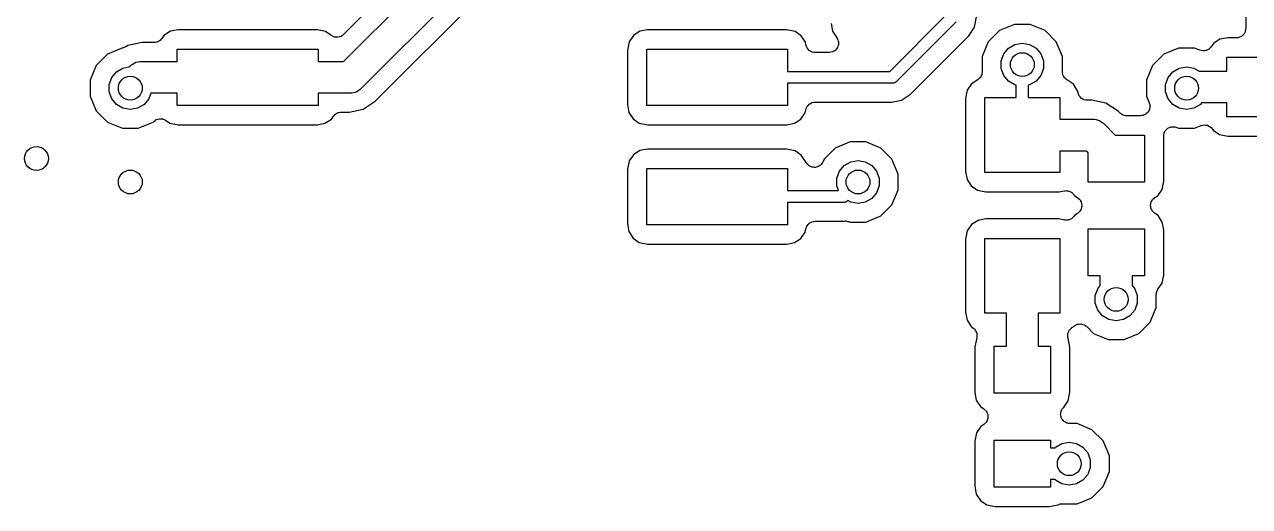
# Model space of a CAD drawing. Extents: x 85 to 210, y -138 to -65.
# Drawn here: x 103.37 to 116.42, y -115.96 to -110.82 of the extents above; entities that cross this region are included whole.
import ezdxf

# ---------------------------------------------------------------- set-up
doc = ezdxf.new("R2010")
doc.units = 0
doc.header["$MEASUREMENT"] = 0
doc.layers.add('BLACK', color=7, linetype='CONTINUOUS')

msp = doc.modelspace()

# ---------------------------------------------------------------- linework, layer by layer
at = {"layer": 'Black'}
for p, q in [((107.841, -109.86), (106.772, -110.93)), ((106.77, -111.215), (107.99, -109.995)), ((108.18, -110.285), (106.96, -111.505)), ((116.38, -110.306), (116.38, -110.865)), ((107.109, -111.64), (108.234, -110.514)), ((112.589, -111.322), (113.186, -110.724)), ((113.492, -110.85), (113.513, -110.74)), ((104.927, -110.895), (104.858, -110.939)), ((105.009, -110.879), (104.927, -110.895)), ((106.49, -110.879), (105.009, -110.879)), ((106.579, -110.897), (106.49, -110.879)), ((109.927, -110.895), (109.858, -110.939)), ((110.009, -110.879), (109.927, -110.895)), ((111.49, -110.879), (110.009, -110.879)), ((111.579, -110.897), (111.49, -110.879)), ((111.965, -110.812), (111.98, -110.895)), ((111.98, -110.895), (112.027, -110.967)), ((113.295, -110.795), (112.66, -111.43)), ((113.429, -110.943), (113.492, -110.85)), ((113.758, -110.888), (113.638, -111.008)), ((113.915, -110.823), (113.758, -110.888)), ((114.085, -110.823), (113.915, -110.823)), ((114.242, -110.888), (114.085, -110.823)), ((114.362, -111.008), (114.242, -110.888)), ((116.375, -110.89), (116.374, -110.899)), ((116.378, -110.882), (116.375, -110.89)), ((116.38, -110.865), (116.378, -110.873)), ((116.378, -110.873), (116.378, -110.882)), ((104.625, -111.015), (104.474, -111.045)), ((104.753, -111.015), (104.625, -111.015)), ((104.766, -111.013), (104.753, -111.015)), ((104.78, -111.011), (104.766, -111.013)), ((104.784, -111.01), (104.78, -111.011)), ((104.787, -111.009), (104.784, -111.01)), ((104.799, -111.002), (104.787, -111.009)), ((104.811, -110.996), (104.799, -111.002)), ((104.814, -110.994), (104.811, -110.996)), ((104.817, -110.992), (104.814, -110.994)), ((104.826, -110.981), (104.817, -110.992)), ((104.836, -110.971), (104.826, -110.981)), ((104.858, -110.939), (104.836, -110.971)), ((106.645, -110.942), (106.579, -110.897)), ((106.66, -110.949), (106.645, -110.942)), ((106.675, -110.956), (106.66, -110.949)), ((106.676, -110.956), (106.675, -110.956)), ((106.693, -110.957), (106.676, -110.956)), ((106.676, -110.956), (106.676, -110.956)), ((106.71, -110.959), (106.693, -110.957)), ((106.711, -110.959), (106.71, -110.959)), ((106.71, -110.959), (106.71, -110.959)), ((106.727, -110.954), (106.711, -110.959)), ((106.743, -110.95), (106.727, -110.954)), ((106.744, -110.95), (106.743, -110.95)), ((106.758, -110.94), (106.744, -110.949)), ((106.744, -110.949), (106.744, -110.95)), ((106.772, -110.93), (106.758, -110.94)), ((109.812, -111.006), (109.794, -111.095)), ((109.858, -110.939), (109.812, -111.006)), ((111.646, -110.943), (111.579, -110.897)), ((111.69, -111.012), (111.646, -110.943)), ((111.696, -111.04), (111.69, -111.012)), ((112.027, -110.967), (112.028, -110.97)), ((112.028, -110.97), (112.029, -110.971)), ((112.029, -110.971), (112.034, -110.986)), ((112.034, -110.986), (112.04, -110.999)), ((112.04, -110.999), (112.04, -111.002)), ((112.04, -111.002), (112.041, -111.004)), ((112.041, -111.004), (112.041, -111.019)), ((112.041, -111.019), (112.042, -111.034)), ((112.808, -111.564), (113.429, -110.943)), ((113.638, -111.008), (113.573, -111.165)), ((113.922, -111.036), (114, -111.022)), ((114, -111.022), (114.078, -111.036)), ((114.427, -111.165), (114.362, -111.008)), ((116.036, -111.024), (116.012, -111.06)), ((116.105, -110.98), (116.036, -111.024)), ((116.188, -110.965), (116.105, -110.98)), ((116.28, -110.965), (116.188, -110.965)), ((116.289, -110.963), (116.28, -110.965)), ((116.297, -110.963), (116.289, -110.963)), ((116.306, -110.96), (116.297, -110.963)), ((116.314, -110.959), (116.306, -110.96)), ((116.322, -110.954), (116.314, -110.959)), ((116.33, -110.951), (116.322, -110.954)), ((116.337, -110.946), (116.33, -110.951)), ((116.344, -110.941), (116.337, -110.946)), ((116.35, -110.935), (116.344, -110.941)), ((116.357, -110.929), (116.35, -110.935)), ((116.361, -110.921), (116.357, -110.929)), ((116.367, -110.915), (116.361, -110.921)), ((116.37, -110.906), (116.367, -110.915)), ((116.374, -110.899), (116.37, -110.906)), ((104.258, -111.138), (104.138, -111.258)), ((104.422, -111.07), (104.258, -111.138)), ((104.426, -111.07), (104.422, -111.07)), ((104.431, -111.068), (104.426, -111.07)), ((104.436, -111.067), (104.431, -111.068)), ((104.447, -111.061), (104.436, -111.067)), ((104.458, -111.056), (104.447, -111.061)), ((104.474, -111.045), (104.458, -111.056)), ((105, -111.215), (105, -111.085)), ((105, -111.085), (106.5, -111.085)), ((106.5, -111.085), (106.5, -111.215)), ((109.794, -111.095), (109.794, -111.676)), ((110, -111.685), (110, -111.085)), ((110, -111.085), (111.5, -111.085)), ((111.5, -111.085), (111.5, -111.322)), ((111.702, -111.056), (111.696, -111.04)), ((111.707, -111.072), (111.702, -111.056)), ((111.708, -111.072), (111.707, -111.072)), ((111.719, -111.085), (111.708, -111.072)), ((111.708, -111.072), (111.708, -111.072)), ((111.73, -111.098), (111.719, -111.085)), ((111.731, -111.099), (111.73, -111.098)), ((111.73, -111.098), (111.73, -111.098)), ((111.745, -111.107), (111.731, -111.099)), ((111.76, -111.115), (111.745, -111.107)), ((111.76, -111.116), (111.76, -111.115)), ((111.761, -111.116), (111.76, -111.116)), ((111.777, -111.119), (111.761, -111.116)), ((111.794, -111.121), (111.777, -111.119)), ((111.943, -111.121), (111.794, -111.121)), ((111.945, -111.121), (111.943, -111.121)), ((111.948, -111.121), (111.945, -111.121)), ((111.962, -111.118), (111.948, -111.121)), ((111.977, -111.115), (111.962, -111.118)), ((111.979, -111.114), (111.977, -111.115)), ((111.981, -111.114), (111.979, -111.114)), ((111.994, -111.106), (111.981, -111.114)), ((112.007, -111.098), (111.994, -111.106)), ((112.009, -111.096), (112.007, -111.098)), ((112.011, -111.095), (112.009, -111.096)), ((112.02, -111.083), (112.011, -111.095)), ((112.029, -111.072), (112.02, -111.083)), ((112.03, -111.069), (112.029, -111.072)), ((112.032, -111.067), (112.03, -111.069)), ((112.036, -111.053), (112.032, -111.067)), ((112.041, -111.039), (112.036, -111.053)), ((112.042, -111.034), (112.041, -111.036)), ((112.041, -111.036), (112.041, -111.039)), ((113.776, -111.21), (113.803, -111.136)), ((113.803, -111.136), (113.854, -111.075)), ((113.854, -111.075), (113.922, -111.036)), ((114.078, -111.036), (114.146, -111.075)), ((114.146, -111.075), (114.197, -111.136)), ((114.197, -111.136), (114.224, -111.21)), ((115.508, -111.138), (115.388, -111.258)), ((115.665, -111.073), (115.508, -111.138)), ((115.835, -111.073), (115.665, -111.073)), ((115.891, -111.096), (115.835, -111.073)), ((115.906, -111.1), (115.891, -111.096)), ((115.922, -111.104), (115.906, -111.1)), ((115.923, -111.103), (115.922, -111.104)), ((115.925, -111.104), (115.923, -111.103)), ((115.941, -111.102), (115.925, -111.104)), ((115.956, -111.1), (115.941, -111.102)), ((115.958, -111.099), (115.956, -111.1)), ((115.959, -111.099), (115.958, -111.099)), ((115.973, -111.092), (115.959, -111.099)), ((115.988, -111.085), (115.973, -111.092)), ((115.989, -111.084), (115.988, -111.085)), ((115.99, -111.083), (115.989, -111.084)), ((116.001, -111.072), (115.99, -111.083)), ((116.012, -111.06), (116.001, -111.072)), ((104.138, -111.258), (104.073, -111.415)), ((104.354, -111.325), (104.422, -111.286)), ((104.422, -111.286), (104.485, -111.275)), ((104.485, -111.275), (104.495, -111.265)), ((104.495, -111.265), (104.501, -111.261)), ((104.501, -111.261), (104.506, -111.255)), ((104.506, -111.255), (104.525, -111.244)), ((104.525, -111.244), (104.543, -111.231)), ((104.543, -111.231), (104.55, -111.229)), ((104.55, -111.229), (104.557, -111.225)), ((104.557, -111.225), (104.579, -111.221)), ((104.579, -111.221), (104.6, -111.216)), ((104.6, -111.216), (104.608, -111.216)), ((104.608, -111.216), (104.615, -111.215)), ((104.615, -111.215), (105, -111.215)), ((106.5, -111.215), (106.77, -111.215)), ((113.573, -111.165), (113.573, -111.327)), ((113.776, -111.29), (113.776, -111.21)), ((114.224, -111.21), (114.224, -111.29)), ((114.427, -111.326), (114.427, -111.165)), ((115.388, -111.258), (115.323, -111.415)), ((115.604, -111.325), (115.672, -111.286)), ((115.672, -111.286), (115.75, -111.272)), ((115.75, -111.272), (115.828, -111.286)), ((115.828, -111.286), (115.884, -111.318)), ((116.178, -111.318), (116.178, -111.17)), ((116.178, -111.17), (116.58, -111.17)), ((104.073, -111.415), (104.073, -111.585)), ((104.276, -111.46), (104.303, -111.386)), ((104.303, -111.386), (104.354, -111.325)), ((111.5, -111.322), (112.589, -111.322)), ((113.527, -111.411), (113.459, -111.455)), ((113.538, -111.401), (113.527, -111.411)), ((113.549, -111.392), (113.538, -111.401)), ((113.551, -111.389), (113.549, -111.392)), ((113.553, -111.388), (113.551, -111.389)), ((113.559, -111.374), (113.553, -111.388)), ((113.567, -111.362), (113.559, -111.374)), ((113.568, -111.357), (113.567, -111.359)), ((113.567, -111.359), (113.567, -111.362)), ((113.57, -111.342), (113.568, -111.357)), ((113.573, -111.327), (113.57, -111.342)), ((113.803, -111.364), (113.776, -111.29)), ((113.854, -111.425), (113.803, -111.364)), ((114.197, -111.364), (114.146, -111.425)), ((114.224, -111.29), (114.197, -111.364)), ((114.429, -111.339), (114.427, -111.326)), ((114.431, -111.353), (114.429, -111.339)), ((114.432, -111.356), (114.431, -111.353)), ((114.433, -111.36), (114.432, -111.356)), ((114.44, -111.372), (114.433, -111.36)), ((114.446, -111.384), (114.44, -111.372)), ((114.448, -111.387), (114.446, -111.384)), ((114.45, -111.39), (114.448, -111.387)), ((114.461, -111.399), (114.45, -111.39)), ((114.471, -111.408), (114.461, -111.399)), ((114.545, -111.459), (114.471, -111.408)), ((115.323, -111.415), (115.323, -111.585)), ((115.526, -111.46), (115.553, -111.386)), ((115.553, -111.386), (115.604, -111.325)), ((115.884, -111.318), (116.178, -111.318)), ((104.276, -111.54), (104.276, -111.46)), ((104.303, -111.614), (104.276, -111.54)), ((106.898, -111.545), (106.876, -111.549)), ((106.905, -111.541), (106.898, -111.545)), ((106.912, -111.539), (106.905, -111.541)), ((106.93, -111.526), (106.912, -111.539)), ((106.949, -111.515), (106.93, -111.526)), ((106.954, -111.509), (106.949, -111.515)), ((106.96, -111.505), (106.954, -111.509)), ((112.615, -111.448), (111.5, -111.448)), ((111.5, -111.448), (111.5, -111.685)), ((112.618, -111.448), (112.615, -111.448)), ((112.621, -111.448), (112.618, -111.448)), ((112.629, -111.446), (112.621, -111.448)), ((112.637, -111.445), (112.629, -111.446)), ((112.639, -111.443), (112.637, -111.445)), ((112.642, -111.443), (112.639, -111.443)), ((112.649, -111.438), (112.642, -111.443)), ((112.656, -111.434), (112.649, -111.438)), ((112.658, -111.432), (112.656, -111.434)), ((112.66, -111.43), (112.658, -111.432)), ((113.413, -111.522), (113.395, -111.611)), ((113.459, -111.455), (113.413, -111.522)), ((113.922, -111.464), (113.854, -111.425)), ((113.936, -111.467), (113.922, -111.464)), ((113.936, -111.601), (113.936, -111.467)), ((114.078, -111.464), (114.063, -111.467)), ((114.063, -111.467), (114.063, -111.601)), ((114.146, -111.425), (114.078, -111.464)), ((114.589, -111.528), (114.545, -111.459)), ((114.593, -111.548), (114.589, -111.528)), ((115.526, -111.54), (115.526, -111.46)), ((115.553, -111.614), (115.526, -111.54)), ((104.073, -111.585), (104.138, -111.742)), ((104.354, -111.675), (104.303, -111.614)), ((104.422, -111.714), (104.354, -111.675)), ((104.646, -111.675), (104.578, -111.714)), ((104.697, -111.614), (104.646, -111.675)), ((104.719, -111.555), (104.697, -111.614)), ((105, -111.555), (104.719, -111.555)), ((105, -111.685), (105, -111.555)), ((106.84, -111.555), (106.5, -111.555)), ((106.5, -111.555), (106.5, -111.685)), ((106.847, -111.554), (106.84, -111.555)), ((106.855, -111.554), (106.847, -111.554)), ((106.876, -111.549), (106.855, -111.554)), ((106.981, -111.725), (107.109, -111.64)), ((109.794, -111.676), (109.81, -111.758)), ((111.718, -111.684), (111.729, -111.672)), ((111.729, -111.672), (111.73, -111.671)), ((111.73, -111.671), (111.731, -111.67)), ((111.731, -111.67), (111.745, -111.663)), ((111.745, -111.663), (111.759, -111.655)), ((111.759, -111.655), (111.76, -111.654)), ((111.76, -111.654), (111.761, -111.654)), ((111.761, -111.654), (111.777, -111.651)), ((111.777, -111.651), (111.793, -111.648)), ((111.793, -111.648), (112.605, -111.648)), ((112.605, -111.648), (112.715, -111.627)), ((112.715, -111.627), (112.808, -111.564)), ((113.395, -111.611), (113.395, -112.389)), ((113.601, -112.399), (113.601, -111.601)), ((113.601, -111.601), (113.936, -111.601)), ((114.063, -111.601), (114.399, -111.601)), ((114.399, -111.601), (114.399, -111.83)), ((114.599, -111.564), (114.593, -111.548)), ((114.605, -111.58), (114.599, -111.564)), ((114.605, -111.581), (114.605, -111.58)), ((114.605, -111.58), (114.605, -111.58)), ((114.616, -111.594), (114.605, -111.581)), ((114.627, -111.607), (114.616, -111.594)), ((114.628, -111.607), (114.627, -111.607)), ((114.627, -111.607), (114.627, -111.607)), ((114.643, -111.616), (114.628, -111.607)), ((114.657, -111.624), (114.643, -111.616)), ((114.658, -111.624), (114.657, -111.624)), ((114.675, -111.627), (114.658, -111.624)), ((114.658, -111.624), (114.658, -111.624)), ((114.691, -111.63), (114.675, -111.627)), ((114.74, -111.63), (114.691, -111.63)), ((114.891, -111.66), (114.74, -111.63)), ((115.019, -111.745), (114.891, -111.66)), ((115.323, -111.585), (115.352, -111.656)), ((115.352, -111.656), (115.355, -111.667)), ((115.355, -111.667), (115.358, -111.677)), ((115.358, -111.677), (115.358, -111.683)), ((115.604, -111.675), (115.553, -111.614)), ((115.672, -111.714), (115.604, -111.675)), ((115.896, -111.675), (115.828, -111.714)), ((115.91, -111.658), (115.896, -111.675)), ((116.178, -111.658), (115.91, -111.658)), ((116.178, -111.805), (116.178, -111.658)), ((104.138, -111.742), (104.258, -111.862)), ((104.5, -111.728), (104.422, -111.714)), ((104.578, -111.714), (104.5, -111.728)), ((106.5, -111.685), (105, -111.685)), ((106.642, -111.831), (106.664, -111.799)), ((106.664, -111.799), (106.674, -111.789)), ((106.674, -111.789), (106.683, -111.778)), ((106.683, -111.778), (106.686, -111.776)), ((106.686, -111.776), (106.689, -111.774)), ((106.689, -111.774), (106.701, -111.768)), ((106.701, -111.768), (106.713, -111.761)), ((106.713, -111.761), (106.716, -111.76)), ((106.716, -111.76), (106.72, -111.759)), ((106.72, -111.759), (106.734, -111.757)), ((106.734, -111.757), (106.747, -111.755)), ((106.747, -111.755), (106.83, -111.755)), ((106.83, -111.755), (106.981, -111.725)), ((109.81, -111.758), (109.854, -111.827)), ((111.5, -111.685), (110, -111.685)), ((111.642, -111.831), (111.688, -111.764)), ((111.688, -111.764), (111.695, -111.729)), ((111.695, -111.729), (111.701, -111.714)), ((111.701, -111.714), (111.706, -111.698)), ((111.706, -111.698), (111.707, -111.698)), ((111.707, -111.698), (111.708, -111.696)), ((111.708, -111.696), (111.718, -111.684)), ((115.038, -111.765), (115.019, -111.745)), ((115.042, -111.767), (115.038, -111.765)), ((115.045, -111.771), (115.042, -111.767)), ((115.056, -111.777), (115.045, -111.771)), ((115.067, -111.785), (115.056, -111.777)), ((115.071, -111.786), (115.067, -111.785)), ((115.075, -111.788), (115.071, -111.786)), ((115.087, -111.79), (115.075, -111.788)), ((115.1, -111.794), (115.087, -111.79)), ((115.104, -111.793), (115.1, -111.794)), ((115.109, -111.794), (115.104, -111.793)), ((115.26, -111.794), (115.109, -111.794)), ((115.271, -111.792), (115.26, -111.794)), ((115.282, -111.792), (115.271, -111.792)), ((115.288, -111.789), (115.282, -111.792)), ((115.294, -111.788), (115.288, -111.789)), ((115.304, -111.783), (115.294, -111.788)), ((115.314, -111.779), (115.304, -111.783)), ((115.319, -111.774), (115.314, -111.779)), ((115.324, -111.771), (115.319, -111.774)), ((115.331, -111.762), (115.324, -111.771)), ((115.339, -111.755), (115.331, -111.762)), ((115.342, -111.749), (115.339, -111.755)), ((115.347, -111.744), (115.342, -111.749)), ((115.35, -111.734), (115.347, -111.744)), ((115.355, -111.724), (115.35, -111.734)), ((115.356, -111.718), (115.355, -111.724)), ((115.358, -111.711), (115.356, -111.718)), ((115.358, -111.683), (115.36, -111.69)), ((115.36, -111.69), (115.358, -111.701)), ((115.358, -111.701), (115.358, -111.711)), ((115.75, -111.728), (115.672, -111.714)), ((115.828, -111.714), (115.75, -111.728)), ((117.322, -111.805), (116.178, -111.805)), ((104.258, -111.862), (104.415, -111.927)), ((104.415, -111.927), (104.585, -111.927)), ((104.585, -111.927), (104.742, -111.862)), ((104.742, -111.862), (104.749, -111.854)), ((104.749, -111.854), (104.763, -111.845)), ((104.763, -111.845), (104.777, -111.835)), ((104.777, -111.835), (104.778, -111.834)), ((104.777, -111.835), (104.777, -111.835)), ((104.778, -111.834), (104.794, -111.83)), ((104.794, -111.83), (104.81, -111.826)), ((104.81, -111.826), (104.811, -111.826)), ((104.811, -111.826), (104.811, -111.826)), ((104.811, -111.826), (104.828, -111.827)), ((104.828, -111.827), (104.845, -111.828)), ((104.845, -111.828), (104.845, -111.829)), ((104.845, -111.829), (104.846, -111.829)), ((104.846, -111.829), (104.861, -111.836)), ((104.861, -111.836), (104.876, -111.843)), ((104.876, -111.843), (104.921, -111.873)), ((104.921, -111.873), (105.01, -111.891)), ((105.01, -111.891), (106.491, -111.891)), ((106.491, -111.891), (106.573, -111.875)), ((106.573, -111.875), (106.642, -111.831)), ((109.854, -111.827), (109.921, -111.873)), ((109.921, -111.873), (110.01, -111.891)), ((110.01, -111.891), (111.491, -111.891)), ((111.491, -111.891), (111.573, -111.875)), ((111.573, -111.875), (111.642, -111.831)), ((114.399, -111.83), (114.75, -111.83)), ((114.75, -111.83), (114.757, -111.831)), ((114.757, -111.831), (114.765, -111.831)), ((114.765, -111.831), (114.786, -111.836)), ((114.786, -111.836), (114.808, -111.84)), ((114.808, -111.84), (114.815, -111.844)), ((114.815, -111.844), (114.822, -111.846)), ((114.822, -111.846), (114.84, -111.859)), ((114.84, -111.859), (114.859, -111.87)), ((114.859, -111.87), (114.864, -111.876)), ((114.864, -111.876), (114.87, -111.88)), ((114.87, -111.88), (114.99, -112)), ((115.538, -111.939), (115.545, -111.931)), ((115.545, -111.931), (115.551, -111.928)), ((115.551, -111.928), (115.556, -111.924)), ((115.556, -111.924), (115.566, -111.92)), ((115.566, -111.92), (115.576, -111.915)), ((115.576, -111.915), (115.582, -111.915)), ((115.582, -111.915), (115.589, -111.912)), ((115.589, -111.912), (115.599, -111.912)), ((115.599, -111.912), (115.61, -111.911)), ((115.61, -111.911), (115.617, -111.912)), ((115.617, -111.912), (115.623, -111.912)), ((115.623, -111.912), (115.634, -111.916)), ((115.634, -111.916), (115.644, -111.918)), ((115.644, -111.918), (115.665, -111.927)), ((115.665, -111.927), (115.835, -111.927)), ((115.835, -111.927), (115.903, -111.899)), ((115.903, -111.899), (115.92, -111.895)), ((115.92, -111.895), (115.937, -111.891)), ((115.937, -111.891), (115.937, -111.891)), ((115.937, -111.891), (115.937, -111.891)), ((115.937, -111.891), (115.954, -111.893)), ((115.954, -111.893), (115.971, -111.896)), ((115.971, -111.896), (115.971, -111.896)), ((115.971, -111.896), (115.972, -111.896)), ((115.972, -111.896), (115.987, -111.904)), ((115.987, -111.904), (116.002, -111.912)), ((116.002, -111.912), (116.002, -111.912)), ((116.002, -111.912), (116.002, -111.912)), ((116.002, -111.912), (116.014, -111.924)), ((116.014, -111.924), (116.026, -111.937)), ((116.026, -111.937), (116.032, -111.948)), ((114.99, -112), (115.3, -112)), ((115.3, -112), (115.3, -112.5)), ((115.506, -112.011), (115.508, -112)), ((115.506, -112.49), (115.506, -112.011)), ((115.508, -111.989), (115.511, -111.983)), ((115.508, -112), (115.508, -111.989)), ((115.511, -111.983), (115.512, -111.977)), ((115.512, -111.977), (115.517, -111.967)), ((115.517, -111.967), (115.522, -111.957)), ((115.522, -111.957), (115.526, -111.952)), ((115.526, -111.952), (115.529, -111.947)), ((115.529, -111.947), (115.538, -111.939)), ((116.032, -111.948), (116.099, -111.993)), ((116.099, -111.993), (116.189, -112.011)), ((116.189, -112.011), (117.312, -112.011)), ((109.927, -112.165), (109.858, -112.209)), ((110.009, -112.149), (109.927, -112.165)), ((111.49, -112.149), (110.009, -112.149)), ((111.579, -112.167), (111.49, -112.149)), ((111.646, -112.213), (111.579, -112.167)), ((112.008, -112.138), (111.888, -112.258)), ((112.165, -112.073), (112.008, -112.138)), ((112.335, -112.073), (112.165, -112.073)), ((112.492, -112.138), (112.335, -112.073)), ((112.612, -112.258), (112.492, -112.138)), ((114.68, -112.17), (114.399, -112.17)), ((114.399, -112.17), (114.399, -112.399)), ((114.7, -112.19), (114.68, -112.17)), ((114.7, -112.5), (114.7, -112.19)), ((109.812, -112.276), (109.794, -112.365)), ((109.858, -112.209), (109.812, -112.276)), ((111.698, -112.294), (111.646, -112.213)), ((111.699, -112.296), (111.698, -112.294)), ((111.703, -112.301), (111.699, -112.296)), ((111.706, -112.306), (111.703, -112.301)), ((111.714, -112.314), (111.706, -112.306)), ((111.722, -112.322), (111.714, -112.314)), ((111.727, -112.325), (111.722, -112.322)), ((111.731, -112.329), (111.727, -112.325)), ((111.742, -112.334), (111.731, -112.329)), ((111.84, -112.327), (111.831, -112.334)), ((111.85, -112.321), (111.84, -112.327)), ((111.854, -112.316), (111.85, -112.321)), ((111.859, -112.313), (111.854, -112.316)), ((111.865, -112.303), (111.859, -112.313)), ((111.872, -112.294), (111.865, -112.303)), ((111.874, -112.289), (111.872, -112.294)), ((111.878, -112.283), (111.874, -112.289)), ((111.888, -112.258), (111.878, -112.283)), ((112.053, -112.386), (112.104, -112.325)), ((112.104, -112.325), (112.172, -112.286)), ((112.172, -112.286), (112.25, -112.272)), ((112.25, -112.272), (112.328, -112.286)), ((112.328, -112.286), (112.396, -112.325)), ((112.396, -112.325), (112.447, -112.386)), ((112.677, -112.415), (112.612, -112.258)), ((109.794, -112.365), (109.794, -112.946)), ((110, -112.955), (110, -112.355)), ((110, -112.355), (111.5, -112.355)), ((111.5, -112.355), (111.5, -112.591)), ((111.752, -112.339), (111.742, -112.334)), ((111.758, -112.34), (111.752, -112.339)), ((111.763, -112.343), (111.758, -112.34)), ((111.775, -112.343), (111.763, -112.343)), ((111.786, -112.345), (111.775, -112.343)), ((111.792, -112.344), (111.786, -112.345)), ((111.798, -112.344), (111.792, -112.344)), ((111.809, -112.341), (111.798, -112.344)), ((111.82, -112.339), (111.809, -112.341)), ((111.826, -112.336), (111.82, -112.339)), ((111.831, -112.334), (111.826, -112.336)), ((112.026, -112.46), (112.053, -112.386)), ((112.026, -112.54), (112.026, -112.46)), ((112.447, -112.386), (112.474, -112.46)), ((112.474, -112.46), (112.474, -112.54)), ((112.677, -112.585), (112.677, -112.415)), ((113.395, -112.389), (113.411, -112.472)), ((114.399, -112.399), (113.601, -112.399)), ((111.5, -112.591), (112.044, -112.591)), ((112.044, -112.591), (112.026, -112.54)), ((112.474, -112.54), (112.447, -112.614)), ((112.612, -112.742), (112.677, -112.585)), ((113.411, -112.472), (113.455, -112.541)), ((113.455, -112.541), (113.522, -112.587)), ((113.522, -112.587), (113.611, -112.605)), ((115.3, -112.5), (114.7, -112.5)), ((115.442, -112.646), (115.488, -112.579)), ((115.488, -112.579), (115.506, -112.49)), ((112.095, -112.718), (111.5, -112.718)), ((111.5, -112.718), (111.5, -112.955)), ((112.098, -112.718), (112.095, -112.718)), ((112.101, -112.718), (112.098, -112.718)), ((112.109, -112.716), (112.101, -112.718)), ((112.117, -112.715), (112.109, -112.716)), ((112.119, -112.713), (112.117, -112.715)), ((112.122, -112.713), (112.119, -112.713)), ((112.129, -112.708), (112.122, -112.713)), ((112.136, -112.704), (112.129, -112.708)), ((112.138, -112.702), (112.136, -112.704)), ((112.14, -112.7), (112.138, -112.702)), ((112.143, -112.697), (112.14, -112.7)), ((112.172, -112.714), (112.143, -112.697)), ((112.25, -112.728), (112.172, -112.714)), ((112.328, -112.714), (112.25, -112.728)), ((112.396, -112.675), (112.328, -112.714)), ((112.447, -112.614), (112.396, -112.675)), ((113.611, -112.605), (114.389, -112.605)), ((114.389, -112.605), (114.448, -112.594)), ((114.448, -112.594), (114.455, -112.593)), ((114.455, -112.593), (114.462, -112.592)), ((114.462, -112.592), (114.473, -112.593)), ((114.473, -112.593), (114.483, -112.593)), ((114.483, -112.593), (114.49, -112.595)), ((114.49, -112.595), (114.497, -112.596)), ((114.497, -112.596), (114.506, -112.601)), ((114.506, -112.601), (114.516, -112.605)), ((114.516, -112.605), (114.521, -112.609)), ((114.521, -112.609), (114.527, -112.612)), ((114.527, -112.612), (114.535, -112.62)), ((114.535, -112.62), (114.543, -112.627)), ((114.543, -112.627), (114.546, -112.633)), ((114.546, -112.633), (114.551, -112.638)), ((114.551, -112.638), (114.554, -112.642)), ((114.554, -112.642), (114.591, -112.667)), ((114.591, -112.667), (114.599, -112.675)), ((114.599, -112.675), (114.608, -112.682)), ((114.608, -112.682), (114.611, -112.687)), ((114.611, -112.687), (114.616, -112.692)), ((114.616, -112.692), (114.621, -112.702)), ((114.621, -112.702), (114.627, -112.711)), ((114.627, -112.711), (114.628, -112.717)), ((114.628, -112.717), (114.631, -112.723)), ((115.369, -112.732), (115.37, -112.72)), ((115.37, -112.72), (115.373, -112.715)), ((115.373, -112.715), (115.374, -112.709)), ((115.374, -112.709), (115.381, -112.699)), ((115.381, -112.699), (115.386, -112.689)), ((115.386, -112.689), (115.39, -112.685)), ((115.39, -112.685), (115.394, -112.68)), ((115.394, -112.68), (115.403, -112.674)), ((115.403, -112.674), (115.411, -112.666)), ((115.411, -112.666), (115.442, -112.646)), ((112.492, -112.862), (112.612, -112.742)), ((114.589, -112.834), (114.558, -112.854)), ((114.597, -112.826), (114.589, -112.834)), ((114.606, -112.82), (114.597, -112.826)), ((114.61, -112.815), (114.606, -112.82)), ((114.614, -112.811), (114.61, -112.815)), ((114.619, -112.801), (114.614, -112.811)), ((114.626, -112.791), (114.619, -112.801)), ((114.627, -112.785), (114.626, -112.791)), ((114.63, -112.78), (114.627, -112.785)), ((114.631, -112.768), (114.63, -112.78)), ((114.631, -112.723), (114.632, -112.734)), ((114.634, -112.758), (114.631, -112.768)), ((114.632, -112.734), (114.634, -112.745)), ((114.634, -112.745), (114.634, -112.751)), ((114.634, -112.751), (114.634, -112.758)), ((115.366, -112.742), (115.369, -112.732)), ((115.366, -112.749), (115.366, -112.742)), ((115.366, -112.755), (115.366, -112.749)), ((115.368, -112.766), (115.366, -112.755)), ((115.369, -112.777), (115.368, -112.766)), ((115.372, -112.783), (115.369, -112.777)), ((115.373, -112.789), (115.372, -112.783)), ((115.379, -112.798), (115.373, -112.789)), ((115.384, -112.808), (115.379, -112.798)), ((115.389, -112.813), (115.384, -112.808)), ((115.392, -112.818), (115.389, -112.813)), ((115.401, -112.825), (115.392, -112.818)), ((115.409, -112.833), (115.401, -112.825)), ((115.446, -112.858), (115.409, -112.833)), ((109.794, -112.946), (109.81, -113.028)), ((111.5, -112.955), (110, -112.955)), ((111.701, -112.984), (111.706, -112.968)), ((111.706, -112.968), (111.707, -112.968)), ((111.707, -112.968), (111.708, -112.966)), ((111.708, -112.966), (111.718, -112.954)), ((111.718, -112.954), (111.729, -112.942)), ((111.729, -112.942), (111.73, -112.941)), ((111.73, -112.941), (111.731, -112.94)), ((111.731, -112.94), (111.745, -112.933)), ((111.745, -112.933), (111.759, -112.925)), ((111.759, -112.925), (111.76, -112.924)), ((111.76, -112.924), (111.761, -112.924)), ((111.761, -112.924), (111.777, -112.921)), ((111.777, -112.921), (111.793, -112.918)), ((111.793, -112.918), (112.085, -112.918)), ((112.085, -112.918), (112.095, -112.916)), ((112.095, -112.916), (112.107, -112.916)), ((112.107, -112.916), (112.119, -112.915)), ((112.119, -112.915), (112.125, -112.916)), ((112.125, -112.916), (112.13, -112.916)), ((112.13, -112.916), (112.142, -112.92)), ((112.142, -112.92), (112.153, -112.922)), ((112.153, -112.922), (112.165, -112.927)), ((112.165, -112.927), (112.335, -112.927)), ((112.335, -112.927), (112.492, -112.862)), ((113.459, -112.954), (113.413, -113.021)), ((113.528, -112.91), (113.459, -112.954)), ((113.611, -112.894), (113.528, -112.91)), ((114.389, -112.894), (113.611, -112.894)), ((114.448, -112.906), (114.389, -112.894)), ((114.454, -112.906), (114.448, -112.906)), ((114.461, -112.908), (114.454, -112.906)), ((114.472, -112.907), (114.461, -112.908)), ((114.483, -112.907), (114.472, -112.907)), ((114.489, -112.905), (114.483, -112.907)), ((114.495, -112.904), (114.489, -112.905)), ((114.505, -112.899), (114.495, -112.904)), ((114.516, -112.896), (114.505, -112.899)), ((114.521, -112.892), (114.516, -112.896)), ((114.526, -112.889), (114.521, -112.892)), ((114.534, -112.881), (114.526, -112.889)), ((114.543, -112.874), (114.534, -112.881)), ((114.546, -112.869), (114.543, -112.874)), ((114.551, -112.864), (114.546, -112.869)), ((114.558, -112.854), (114.551, -112.864)), ((115.49, -112.927), (115.446, -112.858)), ((115.506, -113.009), (115.49, -112.927)), ((109.81, -113.028), (109.854, -113.097)), ((109.854, -113.097), (109.921, -113.143)), ((111.573, -113.145), (111.642, -113.101)), ((111.642, -113.101), (111.688, -113.034)), ((111.688, -113.034), (111.695, -112.999)), ((111.695, -112.999), (111.701, -112.984)), ((113.413, -113.021), (113.395, -113.11)), ((113.395, -113.11), (113.395, -113.888)), ((113.601, -113.897), (113.601, -113.1)), ((113.601, -113.1), (114.399, -113.1)), ((114.399, -113.1), (114.399, -113.897)), ((114.7, -113.5), (114.7, -113)), ((114.7, -113), (115.3, -113)), ((115.3, -113), (115.3, -113.5)), ((115.506, -113.49), (115.506, -113.009)), ((109.921, -113.143), (110.01, -113.161)), ((110.01, -113.161), (111.491, -113.161)), ((111.491, -113.161), (111.573, -113.145)), ((114.83, -113.5), (114.7, -113.5)), ((114.83, -113.603), (114.83, -113.5)), ((115.3, -113.5), (115.17, -113.5)), ((115.17, -113.5), (115.17, -113.603)), ((115.488, -113.579), (115.506, -113.49)), ((114.803, -113.636), (114.83, -113.603)), ((115.17, -113.603), (115.197, -113.636)), ((115.444, -113.643), (115.488, -113.579)), ((114.776, -113.71), (114.803, -113.636)), ((114.776, -113.79), (114.776, -113.71)), ((115.197, -113.636), (115.224, -113.71)), ((115.224, -113.71), (115.224, -113.79)), ((115.427, -113.699), (115.429, -113.687)), ((115.427, -113.835), (115.427, -113.699)), ((115.429, -113.687), (115.43, -113.674)), ((115.43, -113.674), (115.432, -113.67)), ((115.432, -113.67), (115.433, -113.665)), ((115.433, -113.665), (115.439, -113.654)), ((115.439, -113.654), (115.444, -113.643)), ((113.395, -113.888), (113.411, -113.971)), ((114.803, -113.864), (114.776, -113.79)), ((114.854, -113.925), (114.803, -113.864)), ((115.197, -113.864), (115.146, -113.925)), ((115.224, -113.79), (115.197, -113.864)), ((115.362, -113.992), (115.427, -113.835)), ((113.411, -113.971), (113.455, -114.04)), ((113.83, -113.897), (113.601, -113.897)), ((113.83, -114.25), (113.83, -113.897)), ((114.399, -113.897), (114.17, -113.897)), ((114.17, -113.897), (114.17, -114.25)), ((114.559, -114.029), (114.574, -114.022)), ((114.574, -114.022), (114.589, -114.015)), ((114.589, -114.015), (114.59, -114.014)), ((114.589, -114.015), (114.589, -114.015)), ((114.59, -114.014), (114.607, -114.013)), ((114.607, -114.013), (114.623, -114.011)), ((114.623, -114.011), (114.624, -114.012)), ((114.624, -114.012), (114.625, -114.011)), ((114.625, -114.011), (114.641, -114.016)), ((114.641, -114.016), (114.657, -114.02)), ((114.657, -114.02), (114.658, -114.02)), ((114.658, -114.02), (114.658, -114.021)), ((114.658, -114.021), (114.672, -114.03)), ((114.922, -113.964), (114.854, -113.925)), ((115, -113.978), (114.922, -113.964)), ((115.078, -113.964), (115, -113.978)), ((115.146, -113.925), (115.078, -113.964)), ((115.242, -114.112), (115.362, -113.992)), ((113.455, -114.04), (113.474, -114.052)), ((113.474, -114.052), (113.478, -114.057)), ((113.478, -114.057), (113.484, -114.06)), ((113.484, -114.06), (113.491, -114.069)), ((113.491, -114.069), (113.499, -114.077)), ((113.515, -114.155), (113.494, -114.26)), ((113.499, -114.077), (113.501, -114.082)), ((113.501, -114.082), (113.505, -114.087)), ((113.505, -114.087), (113.509, -114.098)), ((113.509, -114.098), (113.514, -114.108)), ((113.514, -114.108), (113.514, -114.114)), ((113.514, -114.114), (113.516, -114.12)), ((113.516, -114.149), (113.515, -114.155)), ((113.516, -114.12), (113.516, -114.131)), ((113.516, -114.131), (113.517, -114.142)), ((113.517, -114.142), (113.516, -114.149)), ((114.483, -114.14), (114.484, -114.132)), ((114.485, -114.149), (114.483, -114.14)), ((114.484, -114.123), (114.486, -114.115)), ((114.484, -114.132), (114.484, -114.123)), ((114.485, -114.158), (114.485, -114.149)), ((114.486, -114.115), (114.487, -114.106)), ((114.487, -114.106), (114.491, -114.098)), ((114.491, -114.098), (114.494, -114.09)), ((114.494, -114.09), (114.499, -114.083)), ((114.499, -114.083), (114.503, -114.075)), ((114.503, -114.075), (114.51, -114.069)), ((114.51, -114.069), (114.515, -114.062)), ((114.515, -114.062), (114.522, -114.057)), ((114.522, -114.057), (114.529, -114.051)), ((114.529, -114.051), (114.55, -114.038)), ((114.55, -114.038), (114.558, -114.03)), ((114.558, -114.03), (114.559, -114.029)), ((114.558, -114.03), (114.558, -114.03)), ((114.672, -114.03), (114.686, -114.04)), ((114.686, -114.04), (114.686, -114.04)), ((114.686, -114.04), (114.687, -114.04)), ((114.687, -114.04), (114.758, -114.112)), ((114.758, -114.112), (114.915, -114.177)), ((115.085, -114.177), (115.242, -114.112)), ((113.494, -114.26), (113.494, -114.741)), ((113.7, -114.75), (113.7, -114.25)), ((113.7, -114.25), (113.83, -114.25)), ((114.17, -114.25), (114.3, -114.25)), ((114.3, -114.25), (114.3, -114.75)), ((114.488, -114.164), (114.485, -114.158)), ((114.506, -114.259), (114.488, -114.164)), ((114.506, -114.74), (114.506, -114.259)), ((114.915, -114.177), (115.085, -114.177)), ((113.494, -114.741), (113.51, -114.823)), ((114.3, -114.75), (113.7, -114.75)), ((114.488, -114.829), (114.506, -114.74)), ((113.51, -114.823), (113.554, -114.892)), ((113.554, -114.892), (113.591, -114.917)), ((113.591, -114.917), (113.599, -114.925)), ((113.599, -114.925), (113.608, -114.932)), ((113.608, -114.932), (113.611, -114.937)), ((113.611, -114.937), (113.616, -114.942)), ((114.412, -114.943), (114.417, -114.933)), ((114.417, -114.933), (114.421, -114.923)), ((114.421, -114.923), (114.425, -114.918)), ((114.425, -114.918), (114.428, -114.912)), ((114.428, -114.912), (114.436, -114.905)), ((114.436, -114.905), (114.437, -114.904)), ((114.437, -114.904), (114.488, -114.829)), ((113.606, -115.07), (113.597, -115.076)), ((113.61, -115.065), (113.606, -115.07)), ((113.614, -115.061), (113.61, -115.065)), ((113.619, -115.051), (113.614, -115.061)), ((113.616, -114.942), (113.621, -114.952)), ((113.626, -115.041), (113.619, -115.051)), ((113.621, -114.952), (113.627, -114.961)), ((113.627, -115.035), (113.626, -115.041)), ((113.627, -114.961), (113.628, -114.967)), ((113.63, -115.03), (113.627, -115.035)), ((113.628, -114.967), (113.631, -114.973)), ((113.631, -115.018), (113.63, -115.03)), ((113.631, -114.973), (113.632, -114.984)), ((113.634, -115.008), (113.631, -115.018)), ((113.632, -114.984), (113.634, -114.995)), ((113.634, -114.995), (113.634, -115.001)), ((113.634, -115.001), (113.634, -115.008)), ((114.408, -114.978), (114.409, -114.967)), ((114.409, -114.984), (114.408, -114.978)), ((114.409, -114.956), (114.411, -114.95)), ((114.409, -114.967), (114.409, -114.956)), ((114.409, -114.99), (114.409, -114.984)), ((114.413, -115.001), (114.409, -114.99)), ((114.411, -114.95), (114.412, -114.943)), ((114.415, -115.012), (114.413, -115.001)), ((114.419, -115.017), (114.415, -115.012)), ((114.421, -115.023), (114.419, -115.017)), ((114.428, -115.031), (114.421, -115.023)), ((114.434, -115.041), (114.428, -115.031)), ((114.439, -115.045), (114.434, -115.041)), ((114.443, -115.05), (114.439, -115.045)), ((114.453, -115.055), (114.443, -115.05)), ((114.462, -115.062), (114.453, -115.055)), ((114.468, -115.064), (114.462, -115.062)), ((114.473, -115.067), (114.468, -115.064)), ((114.484, -115.069), (114.473, -115.067)), ((114.495, -115.072), (114.484, -115.069)), ((113.512, -115.171), (113.494, -115.26)), ((113.558, -115.104), (113.512, -115.171)), ((113.589, -115.084), (113.558, -115.104)), ((113.597, -115.076), (113.589, -115.084)), ((114.501, -115.072), (114.495, -115.072)), ((114.507, -115.073), (114.501, -115.072)), ((114.585, -115.073), (114.507, -115.073)), ((114.742, -115.138), (114.585, -115.073)), ((114.862, -115.258), (114.742, -115.138)), ((113.494, -115.26), (113.494, -115.741)), ((113.7, -115.75), (113.7, -115.25)), ((113.7, -115.25), (114.3, -115.25)), ((114.3, -115.25), (114.3, -115.33)), ((114.3, -115.33), (114.35, -115.33)), ((114.35, -115.33), (114.354, -115.325)), ((114.354, -115.325), (114.422, -115.286)), ((114.422, -115.286), (114.5, -115.272)), ((114.5, -115.272), (114.578, -115.286)), ((114.578, -115.286), (114.646, -115.325)), ((114.646, -115.325), (114.697, -115.386)), ((114.927, -115.415), (114.862, -115.258)), ((114.697, -115.386), (114.724, -115.46)), ((114.724, -115.46), (114.724, -115.54)), ((114.927, -115.585), (114.927, -115.415)), ((114.724, -115.54), (114.697, -115.614)), ((114.862, -115.742), (114.927, -115.585)), ((114.35, -115.67), (114.3, -115.67)), ((114.3, -115.67), (114.3, -115.75)), ((114.354, -115.675), (114.35, -115.67)), ((114.422, -115.714), (114.354, -115.675)), ((114.5, -115.728), (114.422, -115.714)), ((114.578, -115.714), (114.5, -115.728)), ((114.646, -115.675), (114.578, -115.714)), ((114.697, -115.614), (114.646, -115.675)), ((113.494, -115.741), (113.51, -115.823)), ((113.51, -115.823), (113.554, -115.892)), ((114.3, -115.75), (113.7, -115.75)), ((114.742, -115.862), (114.862, -115.742)), ((113.554, -115.892), (113.621, -115.938)), ((113.621, -115.938), (113.71, -115.956)), ((113.71, -115.956), (114.291, -115.956)), ((114.291, -115.956), (114.377, -115.94)), ((114.377, -115.94), (114.38, -115.939)), ((114.38, -115.939), (114.39, -115.933)), ((114.39, -115.933), (114.396, -115.932)), ((114.396, -115.932), (114.402, -115.929)), ((114.402, -115.929), (114.413, -115.929)), ((114.413, -115.929), (114.424, -115.927)), ((114.424, -115.927), (114.585, -115.927)), ((114.585, -115.927), (114.742, -115.862))]:
    msp.add_line(p, q, dxfattribs=at)
for centre in [(114, -111.25), (104.5, -111.5), (115.75, -111.5), (103.5, -112.25), (104.5, -112.5), (112.25, -112.5), (115, -113.75), (114.5, -115.5)]:
    msp.add_circle(centre, 0.127, dxfattribs=at)

doc.saveas('drawing.dxf')
